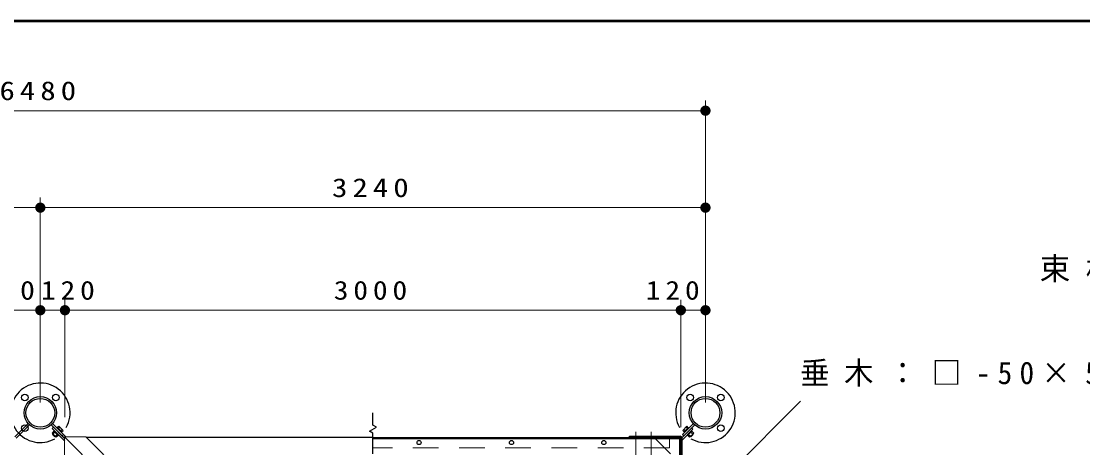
# Model space of a CAD drawing. Units: millimetres on the paper, scale 1:50. Extents: x -365 to 12, y -40 to 257.
# Drawn here: x -268 to -164.5, y 215.4 to 257 of the extents above; entities that cross this region are included whole.
import ezdxf

# ---------------------------------------------------------------- set-up
doc = ezdxf.new("R2010")
doc.units = ezdxf.units.MM
doc.linetypes.add('USER1', pattern=[4.5, 2.5, -2])
doc.linetypes.add('USER2', pattern=[6, 3, -1, 1, -1])
doc.layers.add('LY_1', color=7, linetype='Continuous', lineweight=13)
doc.layers.add('LY_2', color=7, linetype='Continuous', lineweight=13)
doc.styles.add('ＭＳ ゴシック', font='')
doc.styles.get('ＭＳ ゴシック').set_extended_font_data('MS Gothic')

# ---------------------------------------------------------------- blocks, each defined once
blk = doc.blocks.new('filled_dot')
at = {"color": 0, "linetype": 'Continuous', "lineweight": -2, "const_width": 1.25}
blk.add_lwpolyline([(-0.625, 0, 1), (0.625, 0, 1)], format="xyb", close=True, dxfattribs=at)

msp = doc.modelspace()

# ---------------------------------------------------------------- linework, layer by layer
at = {"layer": 'LY_1'}
for p, q in [((-201.297, 219.826), (-201.297, 249.278)), ((-330.897, 248.278), (-201.297, 248.278)), ((-266.097, 219.826), (-266.097, 239.826)), ((-266.097, 219.826), (-266.097, 239.826)), ((-201.297, 219.826), (-201.297, 239.826)), ((-330.897, 238.826), (-266.097, 238.826)), ((-266.097, 238.826), (-201.297, 238.826)), ((-263.697, 218.408), (-263.697, 229.826)), ((-203.697, 217.426), (-203.697, 229.826)), ((-271.987, 228.826), (-266.097, 228.826)), ((-266.097, 228.826), (-260.207, 228.826)), ((-263.697, 228.826), (-203.697, 228.826)), ((-207.217, 228.826), (-201.297, 228.826)), ((-207.572, 204.417), (-192.038, 219.951))]:
    msp.add_line(p, q, dxfattribs=at)
at = {"layer": 'LY_1', "lineweight": 25}
for p, q in [((-267.276, 217.775), (-268.577, 216.473)), ((-267.149, 217.647), (-268.45, 216.346)), ((-265.045, 217.647), (-263.697, 216.299)), ((-265.045, 217.647), (-263.744, 216.346)), ((-264.821, 217.423), (-264.948, 217.296)), ((-264.948, 217.296), (-263.697, 216.045)), ((-264.918, 217.775), (-263.845, 216.702)), ((-264.918, 217.775), (-263.616, 216.473)), ((-264.482, 217.339), (-264.436, 217.384)), ((-264.012, 216.96), (-264.436, 217.384)), ((-264.422, 217.37), (-264.281, 217.511)), ((-264.337, 217.285), (-264.196, 217.426)), ((-263.885, 217.115), (-264.281, 217.511)), ((-264.111, 217.059), (-263.97, 217.2)), ((-202.348, 217.647), (-203.577, 216.419)), ((-202.349, 217.647), (-203.577, 216.419)), ((-202.516, 217.225), (-203.577, 216.165)), ((-202.516, 217.225), (-203.577, 216.165)), ((-202.476, 217.775), (-203.548, 216.702)), ((-202.476, 217.775), (-203.548, 216.702)), ((-203.509, 217.115), (-203.113, 217.511)), ((-203.509, 217.115), (-203.113, 217.511)), ((-203.282, 217.059), (-203.424, 217.2)), ((-203.282, 217.059), (-203.424, 217.2)), ((-203.381, 216.96), (-202.957, 217.384)), ((-203.381, 216.96), (-202.957, 217.384)), ((-203.056, 217.285), (-203.198, 217.426)), ((-203.056, 217.285), (-203.198, 217.426)), ((-202.971, 217.37), (-203.113, 217.511)), ((-202.971, 217.37), (-203.113, 217.511)), ((-202.912, 217.339), (-202.957, 217.384)), ((-202.912, 217.339), (-202.957, 217.384)), ((-202.643, 217.353), (-202.516, 217.225)), ((-202.643, 217.353), (-202.516, 217.225)), ((-264.767, 217.025), (-264.951, 216.841)), ((-264.555, 216.445), (-264.951, 216.841)), ((-264.682, 216.94), (-264.903, 216.719)), ((-264.677, 216.493), (-264.903, 216.719)), ((-264.736, 217.084), (-264.781, 217.039)), ((-264.357, 216.614), (-264.781, 217.039)), ((-264.456, 216.713), (-264.677, 216.493)), ((-264.371, 216.629), (-264.555, 216.445)), ((-264.312, 216.66), (-264.357, 216.614)), ((-264.057, 216.914), (-264.012, 216.96)), ((-264.026, 216.974), (-263.885, 217.115)), ((-263.845, 216.702), (-263.972, 216.575)), ((-208.697, 216.426), (-208.697, 216.546)), ((-208.697, 216.546), (-203.757, 216.546)), ((-208.697, 216.426), (-208.697, 216.546)), ((-208.697, 216.546), (-203.757, 216.546)), ((-208.697, 216.426), (-203.757, 216.426)), ((-208.697, 216.426), (-203.757, 216.426)), ((-203.697, 211.426), (-203.697, 216.366)), ((-203.697, 211.426), (-203.697, 216.366)), ((-203.577, 211.426), (-203.577, 216.366)), ((-203.577, 211.426), (-203.577, 216.366)), ((-203.548, 216.702), (-203.421, 216.575)), ((-203.548, 216.702), (-203.421, 216.575)), ((-203.367, 216.974), (-203.509, 217.115)), ((-203.367, 216.974), (-203.509, 217.115)), ((-203.336, 216.914), (-203.381, 216.96)), ((-203.336, 216.914), (-203.381, 216.96)), ((-203.082, 216.66), (-203.036, 216.614)), ((-203.082, 216.66), (-203.036, 216.614)), ((-203.036, 216.614), (-202.612, 217.039)), ((-203.036, 216.614), (-202.612, 217.039)), ((-203.022, 216.629), (-202.838, 216.445)), ((-203.022, 216.629), (-202.838, 216.445)), ((-202.937, 216.713), (-202.717, 216.493)), ((-202.937, 216.713), (-202.717, 216.493)), ((-202.838, 216.445), (-202.442, 216.841)), ((-202.838, 216.445), (-202.442, 216.841)), ((-202.717, 216.493), (-202.49, 216.719)), ((-202.717, 216.493), (-202.49, 216.719)), ((-202.711, 216.94), (-202.49, 216.719)), ((-202.711, 216.94), (-202.49, 216.719)), ((-202.657, 217.084), (-202.612, 217.039)), ((-202.657, 217.084), (-202.612, 217.039)), ((-202.626, 217.025), (-202.442, 216.841)), ((-202.626, 217.025), (-202.442, 216.841))]:
    msp.add_line(p, q, dxfattribs=at)
at = {"layer": 'LY_1', "color": 131}
for p in [(-263.744, 214.387), (-261.658, 216.473), (-263.744, 214.387)]:
    msp.add_line(p, (-263.744, 216.473), dxfattribs=at)
at = {"layer": 'LY_1', "color": 131, "lineweight": 25}
for p, q in [((-236.697, 189.426), (-263.744, 216.473)), ((-236.697, 189.426), (-263.744, 216.473)), ((-236.697, 189.426), (-263.744, 216.473)), ((-234.611, 189.426), (-261.658, 216.473))]:
    msp.add_line(p, q, dxfattribs=at)
at = {"layer": 'LY_1', "color": 4, "lineweight": 25}
for p, q in [((-233.697, 216.426), (-261.611, 216.426)), ((-233.697, 216.426), (-204.797, 216.426)), ((-204.797, 216.426), (-204.797, 216.326))]:
    msp.add_line(p, q, dxfattribs=at)
at = {"layer": 'LY_1', "color": 40, "lineweight": 25}
for p in [(-233.697, 216.326), (-203.797, 186.426)]:
    msp.add_line(p, (-203.797, 216.326), dxfattribs=at)
at = {"layer": 'LY_1', "color": 2, "lineweight": 25}
for p, q in [((-208.697, 216.546), (-208.697, 216.426)), ((-208.697, 216.546), (-203.757, 216.546)), ((-208.697, 216.426), (-203.697, 216.426)), ((-203.697, 211.426), (-203.697, 216.426)), ((-203.577, 211.426), (-203.577, 216.366)), ((-204.697, 214.826), (-205.297, 215.426))]:
    msp.add_line(p, q, dxfattribs=at)
at = {"layer": 'LY_1', "linetype": 'USER2'}
for p, q in [((-208.097, 216.981), (-208.097, 214.742)), ((-206.597, 216.981), (-206.597, 214.742))]:
    msp.add_line(p, q, dxfattribs=at)
at = {"layer": 'LY_1', "color": 2, "linetype": 'USER1'}
msp.add_line((-205.297, 215.426), (-206.417, 216.546), dxfattribs=at)
at = {"layer": 'LY_1', "color": 4, "linetype": 'USER1'}
for p, q in [((-204.797, 216.326), (-204.797, 215.426)), ((-204.797, 215.426), (-233.697, 215.426))]:
    msp.add_line(p, q, dxfattribs=at)
at = {"layer": 'LY_1', "lineweight": 25}
msp.add_lwpolyline([(-233.697, 214.826), (-233.697, 216.826), (-234.043, 217.026), (-233.35, 217.426), (-233.697, 217.626), (-233.697, 218.826)], dxfattribs=at)
for centre, radius in [((-267.597, 220.326), 0.32), ((-266.097, 218.826), 1.58), ((-266.097, 218.826), 1.58), ((-266.097, 218.826), 1.58), ((-264.597, 220.326), 0.32), ((-202.797, 220.326), 0.32), ((-201.297, 218.826), 1.58), ((-201.297, 218.826), 1.58), ((-199.797, 220.326), 0.32), ((-266.097, 218.826), 1.398), ((-266.097, 218.826), 1.398), ((-266.097, 218.826), 1.398), ((-201.297, 218.826), 1.398), ((-201.297, 218.826), 1.398), ((-267.597, 217.326), 0.32), ((-199.797, 217.326), 0.32), ((-229.197, 215.926), 0.2), ((-220.197, 215.926), 0.2), ((-211.197, 215.926), 0.2)]:
    msp.add_circle(centre, radius, dxfattribs=at)
for centre, radius, start, end in [((-266.097, 218.826), 2.9, 330.70955, 299.29045), ((-201.297, 218.826), 2.9, 240.70955, 209.29045), ((-203.757, 216.366), 0.18, 0, 90), ((-203.757, 216.366), 0.18, 0, 90), ((-203.757, 216.366), 0.06, 0, 90), ((-203.757, 216.366), 0.06, 0, 90)]:
    msp.add_arc(centre, radius, start, end, dxfattribs=at)
at = {"layer": 'LY_1', "color": 2, "lineweight": 25}
msp.add_arc((-203.757, 216.366), 0.18, 0, 90, dxfattribs=at)
at = {"layer": 'LY_2', "lineweight": 50}
msp.add_line((0, 257), (-365, 257), dxfattribs=at)

# ---------------------------------------------------------------- block references
at = {"layer": 'LY_1', "xscale": 0.4, "yscale": 0.4, "rotation": 180}
for p in [(-201.297, 248.278), (-266.097, 238.826), (-201.297, 238.826), (-266.097, 228.826), (-263.697, 228.826), (-203.697, 228.826), (-201.297, 228.826)]:
    msp.add_blockref('filled_dot', p, dxfattribs=at)
at = {"layer": 'LY_1', "xscale": 0.4, "yscale": 0.4}
for p in [(-266.097, 238.826), (-266.097, 228.826), (-263.697, 228.826), (-203.697, 228.826)]:
    msp.add_blockref('filled_dot', p, dxfattribs=at)

# ---------------------------------------------------------------- texts
at = {"layer": 'LY_1', "style": 'ＭＳ ゴシック'}
for s, insert, char_height, attachment_point in [('\\T1.33;\\W1.2;6480', (-266.097, 249.278), 1.833, 8), ('\\T1.33;\\W1.2;3240', (-233.697, 239.826), 1.833, 8), ('\\T1.5;束柱：φ139.8×4.5', (-168.751, 232.59), 2.199, 4), ('\\T1.33;\\W1.15;120', (-269.018, 229.826), 1.833, 8), ('\\T1.33;\\W1.15;120', (-263.176, 229.826), 1.833, 8), ('\\T1.33;\\W1.15;3000', (-233.697, 229.826), 1.833, 8), ('\\T1.33;\\W1.15;120', (-204.248, 229.826), 1.833, 8), ('\\T1.5;\\W0.95;垂木：□-50×50×2.3', (-192.06, 222.601), 2.199, 4)]:
    msp.add_mtext(s, dxfattribs=dict(at, insert=insert, char_height=char_height, attachment_point=attachment_point))

doc.saveas('drawing.dxf')
